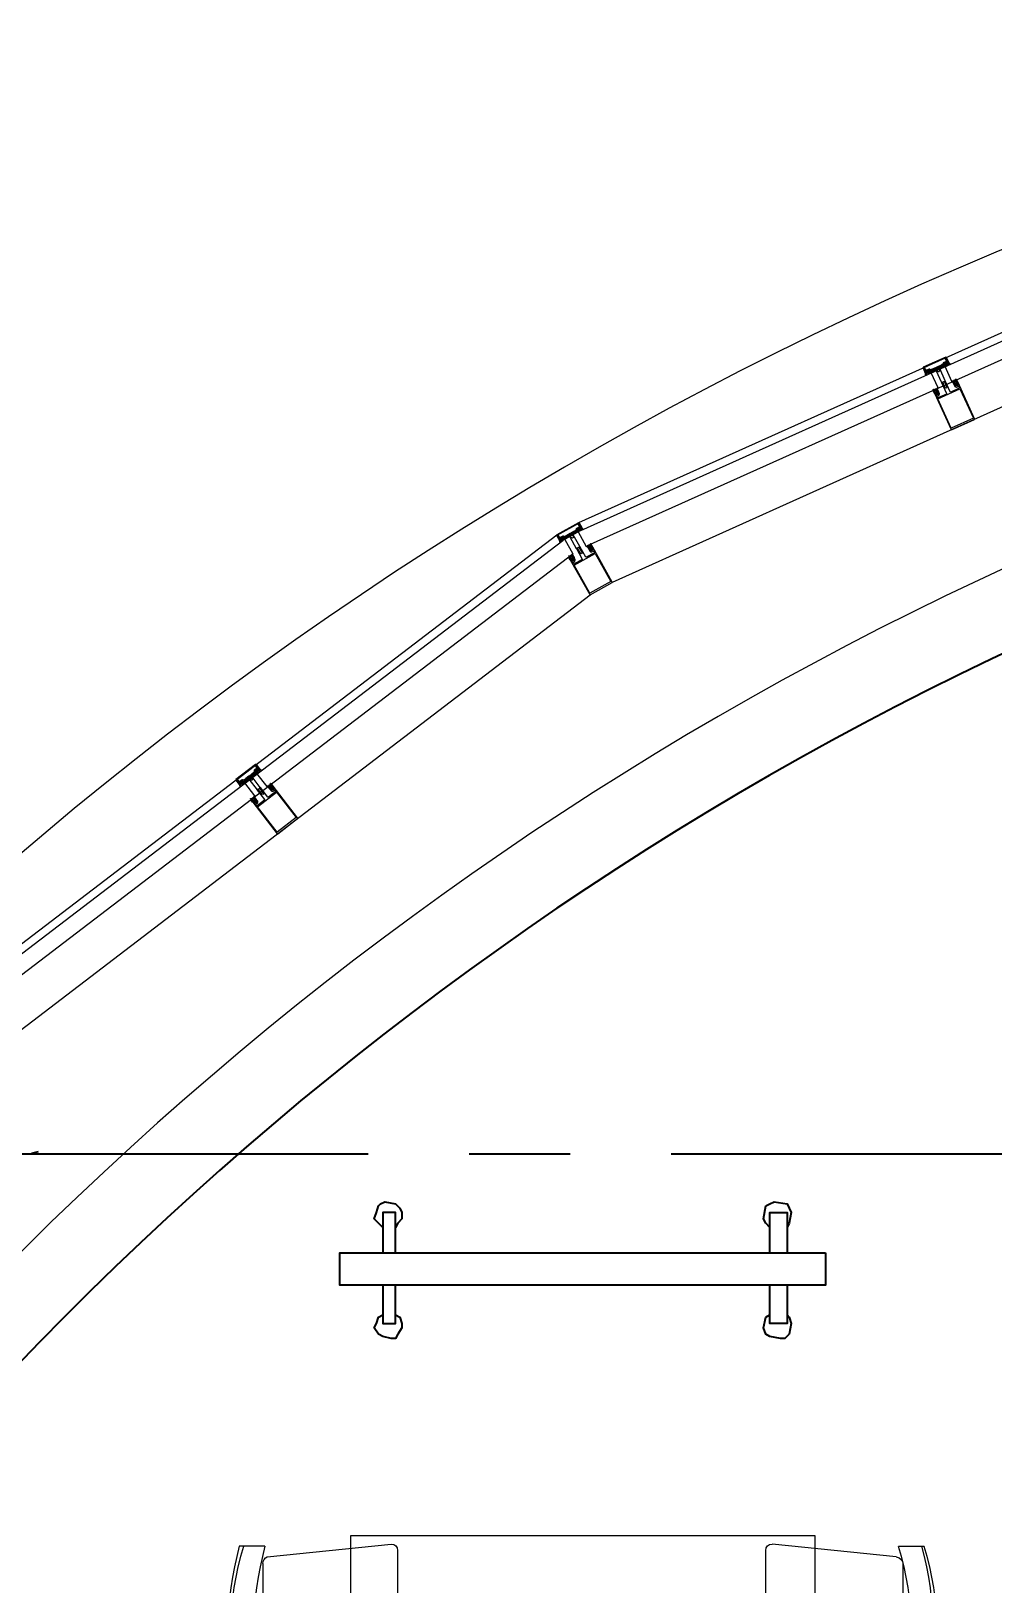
# Model space of a CAD drawing. Header units: millimetres. Extents: x -9318 to 9016603, y 0 to 838141.
# Drawn here: x 63684 to 66064, y 339943 to 343788 of the extents above; entities that cross this region are included whole.
import ezdxf
from ezdxf import colors
from ezdxf.entities.mleader import LeaderData, LeaderLine
from ezdxf.math import Vec2, Vec3

# ---------------------------------------------------------------- set-up
doc = ezdxf.new("R2010")
doc.units = ezdxf.units.MM
doc.linetypes.add('CENTER', pattern=[2, 1.25, -0.25, 0.25, -0.25])
for name, color, linetype, lineweight in [('АР_Навесной фасад', 5, 'Continuous', 5), ('АР_Перегородки витражные', 152, 'Continuous', 13), ('ТХ_мебель передв', 250, 'Continuous', 13)]:
    doc.layers.add(name, color=color, linetype=linetype, lineweight=lineweight)
doc.styles.add('ISOCPEUR', font='isocpeur.ttf', dxfattribs={"width": 0.7})
pattern_1 = [(335.76716334, (-69115.3163, 318510.941), (0.651582564, 1.447617495), []), (65.76716334, (-69115.3163, 318510.941), (-1.447617495, 0.651582564), [])]

# ---------------------------------------------------------------- blocks, each defined once
blk = doc.blocks.new('_DotSmall')
at = {"color": 8, "linetype": 'ByBlock', "const_width": 0.5}
blk.add_lwpolyline([(-0.0625, 0, 1), (0.0625, 0, 1)], format="xyb", close=True, dxfattribs=at)
blk = doc.blocks.new('стойка витр.')
h = blk.add_hatch()
h.set_pattern_fill('ANSI37', color=8, scale=0.5, angle=-69.2328)
h.set_pattern_definition(pattern_1)
edge = h.paths.add_edge_path()
edge.add_line((-22.7, 14.1), (-23, 15))
edge.add_arc((-23.4, 14.9), 0.427, 20.7605, 72.3)
edge.add_arc((-23.2, 15.7), 0.427, 110.764, 252.288, ccw=False)
edge.add_line((-23.3, 16.1), (-22.3, 16.5))
edge.add_arc((-22.2, 16.3), 0.183, 20.749, 110.7854, ccw=False)
edge.add_line((-22.1, 16.4), (-22, 16.3))
edge.add_arc((-21.9, 16.3), 0.183, 200.7666, 335.778)
edge.add_line((-21.7, 16.3), (-21.1, 17.8))
edge.add_arc((-21.7, 18), 0.637, 344.3928, 381.7249)
edge.add_line((-21.1, 18.2), (-22.6, 22.1))
edge.add_arc((-23.2, 21.9), 0.637, 19.8094, 57.1415)
edge.add_line((-22.8, 22.4), (-24.3, 23.1))
edge.add_arc((-24.4, 23), 0.183, 65.7564, 200.7677)
edge.add_line((-24.5, 22.9), (-24.5, 22.8))
edge.add_arc((-24.7, 22.7), 0.183, -69.251, 20.7854, ccw=False)
edge.add_line((-24.6, 22.6), (-25.6, 22.2))
edge.add_arc((-25.8, 22.6), 0.427, 149.2464, 290.7703, ccw=False)
edge.add_arc((-26.5, 23), 0.427, 329.2344, 380.7738)
edge.add_line((-26.1, 23.2), (-26.5, 24.2))
edge.add_arc((-26.7, 24.1), 0.183, 20.749, 110.7854)
edge.add_line((-26.7, 24.3), (-33.5, 21.7))
edge.add_arc((-33.4, 21.4), 0.306, 107.612, 200.6883)
edge.add_line((-33.7, 21.3), (-33.4, 20.7))
edge.add_arc((-33.1, 20.8), 0.304, 200.7453, 225.8124)
edge.add_line((-33.3, 20.5), (-31.8, 18.9))
edge.add_arc((-32, 18.7), 0.305, -108.8628, 45.7814, ccw=False)
edge.add_arc((-28.7, 27.8), 9.95, 231.9543, 250.0412, ccw=False)
edge.add_arc((-35.1, 19.6), 0.4, 42.3093, 119.225)
edge.add_arc((-34.9, 19.6), 0.602, 134.395, 228.6478)
edge.add_arc((-28.5, 27.8), 11, 232.0873, 240.8889)
edge.add_arc((-36.9, 12.9), 6.09, 40.7589, 60.6144, ccw=False)
edge.add_arc((-32.5, 16.6), 0.305, -34.8959, 41.6027, ccw=False)
edge.add_line((-32.3, 16.5), (-32.8, 15.8))
edge.add_arc((-32.5, 15.6), 0.305, 145.1101, 256.4243)
edge.add_line((-32.6, 15.3), (-31.7, 15.1))
edge.add_arc((-31.8, 14.8), 0.305, -34.8899, 76.4243, ccw=False)
edge.add_line((-31.5, 14.6), (-32.1, 13.9))
edge.add_arc((-31.8, 13.7), 0.305, 145.1101, 256.4243)
edge.add_line((-31.9, 13.4), (-31, 13.2))
edge.add_arc((-31.1, 12.9), 0.305, -24.2247, 76.4204, ccw=False)
edge.add_line((-30.8, 12.8), (-31.6, 11.1))
edge.add_arc((-31.3, 11), 0.305, 155.7711, 290.7403)
edge.add_line((-31.2, 10.7), (-22.8, 13.9))
edge.add_arc((-22.9, 14.1), 0.183, 290.749, 380.749)
edge = h.paths.add_edge_path(flags=16)
edge.add_line((-23.1, 21), (-22.2, 18.6))
edge.add_arc((-22.7, 18.4), 0.541, -69.2328, 20.7672, ccw=False)
edge.add_line((-22.5, 17.9), (-23.4, 17.6))
edge.add_arc((-23.6, 18.1), 0.541, 200.7672, 290.7672, ccw=False)
edge.add_line((-24.1, 17.9), (-25, 20.3))
edge.add_arc((-24.5, 20.5), 0.541, 110.7672, 200.7672, ccw=False)
edge.add_line((-24.7, 21), (-23.8, 21.4))
edge.add_arc((-23.6, 20.8), 0.541, 20.7672, 110.7672, ccw=False)
edge = h.paths.add_edge_path(flags=16)
edge.add_line((-26.9, 20.3), (-25.5, 16.7))
edge.add_arc((-26, 16.5), 0.541, -69.2328, 20.7672, ccw=False)
edge.add_line((-25.8, 16), (-28.2, 15.1))
edge.add_arc((-28.4, 15.6), 0.541, 200.7672, 290.7672, ccw=False)
edge.add_line((-28.9, 15.4), (-30.3, 19))
edge.add_arc((-29.8, 19.2), 0.541, 110.7672, 200.7672, ccw=False)
edge.add_line((-30, 19.7), (-27.5, 20.6))
edge.add_arc((-27.4, 20.1), 0.541, 20.7672, 110.7672, ccw=False)
h = blk.add_hatch()
h.set_pattern_fill('ANSI37', color=8, scale=0.5, angle=-69.2328)
h.set_pattern_definition([(335.76716334, (-69115.9168, 318510.7132), (0.651582564, 1.447617495), []), (65.76716334, (-69115.9168, 318510.7132), (-1.447617495, 0.651582564), [])])
edge = h.paths.add_edge_path()
edge.add_arc((-61.4, -46.2), 0.549, 155.7657, 200.7672)
edge.add_line((-61.9, -46), (-61.2, -44.4))
edge.add_arc((-61, -44.5), 0.183, 20.7672, 155.7657)
edge.add_line((-60.9, -44.4), (-60.8, -44.6))
edge.add_arc((-60.6, -44.6), 0.183, 200.7672, 290.7672)
edge.add_line((-60.6, -44.7), (-59.4, -44.3))
edge.add_arc((-59.6, -43.9), 0.427, -69.2328, 72.2936)
edge.add_arc((-59.3, -43.1), 0.427, 200.7672, 252.2936)
edge.add_line((-59.7, -43.2), (-63, -34.5))
edge.add_arc((-62.7, -34.4), 0.305, 110.7672, 200.7672)
edge.add_line((-62.8, -34.1), (-60.6, -33.3))
edge.add_arc((-60.4, -33.6), 0.304, 76.4029, 110.7672)
edge.add_line((-60.4, -33.3), (-60.1, -33.6))
edge.add_arc((-108.2, -55.9), 53, 16.7114, 24.8229)
edge.add_line((-57.4, -40.6), (-57.9, -41.3))
edge.add_arc((-57.7, -41.5), 0.305, 145.1109, 256.4234)
edge.add_line((-57.7, -41.8), (-56.9, -42))
edge.add_arc((-57, -42.3), 0.305, -34.8891, 76.4234)
edge.add_line((-56.7, -42.5), (-57.2, -43.3))
edge.add_arc((-56.9, -43.5), 0.305, 145.1109, 256.4234)
edge.add_line((-57, -43.8), (-56.1, -44))
edge.add_arc((-56.2, -44.3), 0.305, -34.8891, 76.4234)
edge.add_line((-56, -44.4), (-56.5, -45.1))
edge.add_arc((-56.2, -45.3), 0.305, 145.1109, 256.4234)
edge.add_line((-56.3, -45.6), (-55.4, -45.8))
edge.add_arc((-55.5, -46.1), 0.305, -34.8891, 76.4234)
edge.add_line((-55.3, -46.3), (-55.8, -47))
edge.add_arc((-55.5, -47.2), 0.305, 145.1109, 256.4234)
edge.add_line((-55.6, -47.5), (-54.7, -47.8))
edge.add_arc((-54.8, -48.1), 0.305, -34.8891, 76.4234)
edge.add_line((-54.5, -48.3), (-55, -49))
edge.add_arc((-54.8, -49.1), 0.305, 145.1109, 256.4234)
edge.add_line((-54.8, -49.4), (-54, -49.6))
edge.add_arc((-54.1, -49.9), 0.305, -34.8891, 76.4234)
edge.add_line((-53.8, -50.1), (-54.3, -50.8))
edge.add_arc((-54.1, -51), 0.305, 145.1109, 256.4234)
edge.add_line((-54.1, -51.3), (-53.3, -51.5))
edge.add_arc((-53.4, -51.8), 0.305, -43.6751, 76.4279)
edge.add_line((-53.1, -52), (-53.8, -52.6))
edge.add_arc((-53.6, -52.8), 0.305, 136.3286, 262.7471)
edge.add_arc((-54.6, -61.1), 7.99, 59.586, 82.7471)
edge.add_arc((-50.7, -54.4), 0.305, 253.291, 419.586)
edge.add_arc((-52.6, -60.5), 6.03, 73.291, 110.7672)
edge.add_line((-54.7, -54.9), (-54.8, -54.9))
edge.add_arc((-55, -54.5), 0.427, 200.7672, 290.7672)
edge.add_line((-55.4, -54.7), (-56.7, -51.1))
edge.add_arc((-56.3, -51), 0.427, 149.2366, 200.7672)
edge.add_arc((-57, -50.5), 0.427, -30.7634, 40.0143)
edge.add_arc((-57, -50.5), 0.427, 40.0005, 110.7672)
edge.add_line((-57.2, -50.1), (-58.3, -50.6))
edge.add_arc((-58.3, -50.7), 0.183, 110.7672, 200.7672)
edge.add_line((-58.4, -50.8), (-58.4, -51))
edge.add_arc((-58.5, -51.1), 0.183, 245.7686, 380.7672)
edge.add_line((-58.6, -51.3), (-60.2, -50.6))
edge.add_arc((-60, -50.1), 0.549, 200.7672, 245.7686)
edge.add_line((-60.5, -50.3), (-61.9, -46.4))
edge = h.paths.add_edge_path(flags=16)
edge.add_arc((-59.4, -49), 0.541, 200.7672, 290.7672)
edge.add_line((-60.8, -46.8), (-59.9, -49.2))
edge.add_arc((-60.3, -46.6), 0.541, 110.7672, 200.7672)
edge.add_line((-59.3, -45.7), (-60.5, -46.1))
edge.add_arc((-59.1, -46.2), 0.541, 20.7672, 110.7672)
edge.add_line((-57.7, -48.4), (-58.6, -46))
edge.add_arc((-58.2, -48.6), 0.541, -69.2328, 20.7672)
edge.add_line((-59.2, -49.5), (-58, -49.1))
h = blk.add_hatch()
h.set_pattern_fill('ANSI37', color=8, scale=0.5, angle=-69.2328)
h.set_pattern_definition(pattern_1)
edge = h.paths.add_edge_path()
edge.add_line((-7.6, -25.6), (-7.3, -26.5))
edge.add_arc((-7.7, -26.7), 0.427, -30.7656, 20.7738, ccw=False)
edge.add_arc((-6.9, -27.1), 0.427, 149.2464, 290.7703)
edge.add_line((-6.8, -27.5), (-5.8, -27.1))
edge.add_arc((-5.8, -27), 0.183, 290.749, 380.7854)
edge.add_line((-5.7, -26.9), (-5.7, -26.8))
edge.add_arc((-5.5, -26.7), 0.183, 65.7564, 200.7677, ccw=False)
edge.add_line((-5.5, -26.5), (-4, -27.3))
edge.add_arc((-4.3, -27.8), 0.637, 19.8094, 57.1415, ccw=False)
edge.add_line((-3.7, -27.6), (-2.3, -31.5))
edge.add_arc((-2.9, -31.7), 0.637, -15.6072, 21.7249, ccw=False)
edge.add_line((-2.2, -31.9), (-2.8, -33.4))
edge.add_arc((-3, -33.4), 0.183, 200.7666, 335.778, ccw=False)
edge.add_line((-3.2, -33.4), (-3.2, -33.3))
edge.add_arc((-3.4, -33.4), 0.183, 20.749, 110.7854)
edge.add_line((-3.5, -33.2), (-4.5, -33.6))
edge.add_arc((-4.3, -34), 0.427, 110.764, 252.288)
edge.add_arc((-4.6, -34.8), 0.427, 20.7605, 72.3, ccw=False)
edge.add_line((-4.2, -34.6), (-3.8, -35.7))
edge.add_arc((-4, -35.7), 0.183, -69.251, 20.7854, ccw=False)
edge.add_line((-3.9, -35.9), (-10.6, -38.5))
edge.add_arc((-10.8, -38.2), 0.306, 200.846, 293.9223, ccw=False)
edge.add_line((-11, -38.3), (-11.3, -37.6))
edge.add_arc((-11, -37.5), 0.304, 175.722, 200.789, ccw=False)
edge.add_line((-11.3, -37.5), (-11.3, -35.2))
edge.add_arc((-11.6, -35.2), 0.305, 355.7529, 510.3972)
edge.add_arc((-3.1, -39.8), 9.95, 151.4932, 169.58)
edge.add_arc((-13.3, -38), 0.4, 282.3093, 359.225, ccw=False)
edge.add_arc((-13.2, -37.8), 0.602, 172.8865, 267.1393, ccw=False)
edge.add_arc((-2.9, -39.7), 11, 160.6454, 169.447, ccw=False)
edge.add_arc((-19.1, -34.1), 6.09, 340.92, 360.7754)
edge.add_arc((-13.3, -34), 0.305, 359.9316, 436.4302)
edge.add_line((-13.2, -33.7), (-14.1, -33.5))
edge.add_arc((-14, -33.2), 0.305, 145.1101, 256.4243, ccw=False)
edge.add_line((-14.3, -33), (-13.7, -32.3))
edge.add_arc((-14, -32.2), 0.305, 325.1101, 436.4243)
edge.add_line((-13.9, -31.9), (-14.8, -31.7))
edge.add_arc((-14.7, -31.4), 0.305, 145.1101, 256.4243, ccw=False)
edge.add_line((-15, -31.2), (-14.4, -30.5))
edge.add_arc((-14.7, -30.3), 0.305, 325.1139, 425.759)
edge.add_line((-14.6, -30), (-16.3, -29.3))
edge.add_arc((-16.2, -29), 0.305, 110.794, 245.7633, ccw=False)
edge.add_line((-16.3, -28.7), (-7.9, -25.5))
edge.add_arc((-7.8, -25.7), 0.183, 20.7854, 110.7854, ccw=False)
edge = h.paths.add_edge_path(flags=16)
edge.add_line((-3.3, -31.1), (-4.3, -28.7))
edge.add_arc((-4.8, -28.9), 0.541, 20.7672, 110.7672)
edge.add_line((-5, -28.3), (-5.9, -28.7))
edge.add_arc((-5.7, -29.2), 0.541, 110.7672, 200.7672)
edge.add_line((-6.2, -29.4), (-5.3, -31.8))
edge.add_arc((-4.8, -31.6), 0.541, 200.7672, 290.7672)
edge.add_line((-4.6, -32.1), (-3.7, -31.8))
edge.add_arc((-3.9, -31.3), 0.541, 290.7672, 380.7672)
edge = h.paths.add_edge_path(flags=16)
edge.add_line((-6.7, -33), (-8, -29.4))
edge.add_arc((-8.5, -29.6), 0.541, 20.7672, 110.7672)
edge.add_line((-8.7, -29.1), (-11.1, -30))
edge.add_arc((-10.9, -30.5), 0.541, 110.7672, 200.7672)
edge.add_line((-11.4, -30.7), (-10.1, -34.3))
edge.add_arc((-9.6, -34.1), 0.541, 200.7672, 290.7672)
edge.add_line((-9.4, -34.6), (-7, -33.7))
edge.add_arc((-7.2, -33.2), 0.541, 290.7672, 380.7672)
at = {"color": 8, "lineweight": 0, "ltscale": 100, "transparency": 33554687}
for points in [[(65.9, 59.3), (-26.6, 24.2), (-25.9, 22.2), (-25.3, 22), (-24.8, 22.1), (-25.2, 23.2), (-20.5, 24.9), (-19.2, 21.4), (-18.8, 21.3), (-19, 20.8), (-17.7, 17.4), (-22.4, 15.6), (-22.7, 16.5), (-23.2, 16.4), (-23.4, 15.7), (-22.8, 13.9), (-17.2, 16), (-16.2, 17), (-15.5, 19.8), (-15.4, 20.1), (-17, 24.3), (-17.4, 24.6), (-17.5, 25.4), (-13.7, 26.9), (-12.5, 26.3), (-4.3, 4.8), (-4.9, 3.6), (-32.7, -7), (-32.8, -7.4), (-32.4, -8.4), (-31.1, -9.1), (-30.3, -8.8), (-29.8, -9.1), (-28.6, -8.7), (-28.6, -8.2), (-28.2, -8.5), (-27, -8.1), (-26.9, -7.5), (-26.5, -7.9), (-25.3, -7.5), (-25.3, -6.9), (-24.8, -7.2), (-23.6, -6.8), (-23.6, -6.3), (-23.1, -6.6), (-21.9, -6.2), (-21.9, -5.6), (-21.5, -6), (-20.3, -5.6), (-20.2, -5), (-19.8, -5.3), (-18.6, -4.9), (-18.4, -4.3), (-18, -4.7), (-17.4, -4.4), (-15.1, -4.8), (-14.5, -6.4), (-15.8, -7.9), (-15.9, -8.7), (-16.3, -8.3), (-17.4, -8.8), (-17.6, -9.3), (-18, -9), (-19.1, -9.4), (-19.3, -10), (-19.7, -9.6), (-20.8, -10.1), (-20.9, -10.6), (-21.4, -10.3), (-22.5, -10.7), (-22.6, -11.2), (-23, -10.9), (-24.3, -11.3), (-24.3, -11.9), (-24.7, -11.5), (-25.8, -12), (-26, -12.5), (-26.4, -12.2), (-27.6, -12.6), (-27.6, -13.1), (-28.1, -12.8), (-29.3, -13.3), (-29.3, -13.8), (-29.9, -15.1), (-29.5, -16.2), (-29.1, -16.3), (-1.3, -5.8), (-0.1, -6.4), (8.1, -27.9), (7.6, -29.2), (3.8, -30.6), (3.2, -29.8), (3.4, -29.5), (1.7, -25.2), (1.6, -25.1), (-0.9, -23.4), (-2.3, -23.3), (-7.8, -25.4), (-7.2, -27.2), (-6.5, -27.6), (-6, -27.4), (-6.4, -26.4), (-1.7, -24.6), (-0.4, -28.2), (0, -28.3), (-0.2, -28.7), (1.1, -32.2), (-3.6, -33.9), (-3.9, -33), (-4.4, -33.2), (-4.6, -33.8), (-4, -35.7), (88.6, -0.5), (89.2, 0.7), (67.2, 58.7)], [(63.8, 56.3), (85.1, 0.2), (10.6, -28), (-10.6, 28)], [(-68.6, -58.5), (-90.2, -1.6), (-90, -1.3), (-89, -0.9), (-88.6, -1), (-87.7, -3.3), (-87.4, -3.4), (-86.7, -3.2), (-86.4, -2.8), (-87.3, -0.5), (-87.2, -0.2), (-82, 1.7), (-80.5, 1.3), (-79.7, 1.5), (-77.3, 4.2), (-77.8, 4.8), (-90.5, 0), (-91.4, -2), (-69.8, -59.1), (-67.8, -59.9), (-55.1, -55.1), (-55.2, -54.3), (-58.7, -53.8), (-59.5, -54.2), (-60.2, -55.7), (-65.4, -57.6), (-65.7, -57.4), (-66.6, -55.1), (-67, -55), (-67.7, -55.3), (-67.9, -55.6), (-67, -57.9), (-67.2, -58.3), (-68.2, -58.7)]]:
    blk.add_lwpolyline(points, close=True, dxfattribs=at)
for points in [[(-73.6, -6.3), (-74.2, -6), (-74.8, -6.2), (-74.4, -7.2), (-76.6, -8, -0.414362), (-77, -7.8), (-79.3, -1.5, -0.414326), (-78.7, -0.2), (-77.3, 0.4), (-76.9, -0.7), (-76.3, -0.4), (-76.1, 0.3), (-77.3, 3.5, 0.551224), (-77.8, 3.6), (-79.9, 1.3, -0.267349), (-80.9, 1.1), (-82.1, 1.4, 0.249629), (-82.6, 1.3), (-86.2, -1.9, 0.827043), (-85.6, -2.8), (-82.1, -1.5, -0.414326), (-80.8, -2.1), (-78.1, -9.1, 0.414326), (-76.8, -9.7), (-75.7, -9.2, -0.082799), (-71.8, -16.3), (-68.3, -25.6), (-67.9, -25.7), (-68.1, -26.1), (-64.6, -35.3, -0.082799), (-62.8, -43.1), (-63.9, -43.6, 0.414326), (-64.5, -44.9), (-61.9, -51.9, -0.414326), (-62.5, -53.2), (-66, -54.5, 0.827043), (-65.8, -55.6), (-61, -55.6, 0.249629), (-60.6, -55.4), (-59.9, -54.3, -0.267349), (-59, -53.9), (-55.9, -54.2, 0.551224), (-55.6, -53.7), (-56.8, -50.5), (-57.5, -50.1), (-58, -50.4), (-57.6, -51.4), (-59.1, -52, -0.414326), (-60.5, -51.4), (-62.8, -45.1, -0.414362), (-62.7, -44.7), (-60.5, -43.9), (-60.1, -44.8), (-59.6, -44.6), (-59.3, -43.9)], [(-74.1, 3.3, 0.57795), (-74.3, 3.8), (-75.2, 3.8, -0.615334), (-75.4, 4.3, 0.101403), (-73.8, 7.1, 0.887085), (-74.4, 7.4, -0.164997), (-77.4, 4.9), (-77.5, 4.9, 0.414304), (-77.7, 4.3), (-76.4, 0.8, 0.228696), (-76.1, 0.5, -0.319049), (-75.8, 0.1, -0.319002), (-76.1, -0.3), (-77.2, -0.7, -0.4144), (-77.5, -0.6), (-77.6, -0.4, 0.668339), (-77.9, -0.4), (-78.6, -1.9, 0.198883), (-78.6, -2.4), (-77.2, -6.2, 0.198883), (-76.9, -6.5), (-75.3, -7.3, 0.668339), (-75.1, -7), (-75.1, -6.8, -0.4144), (-75, -6.6), (-73.9, -6.1, -0.710202), (-73.4, -6.7, 0.228696), (-73.4, -7.1), (-70.1, -15.8, 0.414362), (-69.7, -16), (-67.4, -15.1, 0.151171), (-67.3, -15), (-67.3, -14.6, 0.035408), (-69.9, -7.6), (-70.8, -7.4, -0.527868), (-71, -6.9), (-70.5, -6.2, 0.527868), (-70.6, -5.7), (-71.5, -5.4, -0.527868), (-71.7, -4.9), (-71.2, -4.2, 0.527868), (-71.4, -3.7), (-72.3, -3.5, -0.527868), (-72.4, -3.1), (-71.9, -2.4, 0.527868), (-72.1, -1.9), (-73, -1.7, -0.527868), (-73.1, -1.2), (-72.7, -0.4, 0.527868), (-72.8, 0.1), (-73.7, 0.3, -0.527868), (-73.9, 0.8), (-73.4, 1.5, 0.527868), (-73.5, 1.9), (-74.4, 2.1, -0.527868), (-74.6, 2.6)], [(-22.7, 14.1), (-23, 15, 0.228752), (-23.3, 15.3, -0.710164), (-23.3, 16.1), (-22.3, 16.5, -0.4144), (-22.1, 16.4), (-22, 16.3, 0.66825), (-21.7, 16.3), (-21.1, 17.8, 0.164348), (-21.1, 18.2), (-22.6, 22.1, 0.164348), (-22.8, 22.4), (-24.3, 23.1, 0.66825), (-24.5, 22.9), (-24.5, 22.8, -0.4144), (-24.6, 22.6), (-25.6, 22.2, -0.710164), (-26.1, 22.8, 0.228752), (-26.1, 23.2), (-26.5, 24.2, 0.4144), (-26.7, 24.3), (-33.5, 21.7, 0.430028), (-33.7, 21.3), (-33.4, 20.7, 0.109814), (-33.3, 20.5), (-31.8, 18.9, -0.800036), (-32.1, 18.4, -0.079083), (-34.8, 19.9, 0.348803), (-35.3, 20, 0.436125), (-35.3, 19.1, 0.038423), (-33.9, 18.2, -0.086853), (-32.3, 16.9, -0.346763), (-32.3, 16.5), (-32.8, 15.8, 0.527877), (-32.6, 15.3), (-31.7, 15.1, -0.527877), (-31.5, 14.6), (-32.1, 13.9, 0.527877), (-31.9, 13.4), (-31, 13.2, -0.469739), (-30.8, 12.8), (-31.6, 11.1, 0.667984), (-31.2, 10.7), (-22.8, 13.9, 0.414214)], [(-32.4, -8.4), (-32.8, -7.4, 0.523933), (-33.2, -7.2), (-64.2, -18.9, 0.414326), (-64.5, -19.6), (-64.1, -20.9, 0.410627), (-63.4, -21.2), (-62.7, -21, 0.492552), (-62.6, -20.7), (-62.8, -20.2, -0.441111), (-62.6, -19.9), (-60.8, -19.3, -0.208057), (-59.9, -19.4, -0.000016), (-56.9, -20.8, -0.439819), (-56.4, -22.2, -0.000016), (-57.7, -25.2, -0.208057), (-58.3, -25.9), (-60.1, -26.6, -0.441111), (-60.4, -26.5), (-60.6, -26, 0.492552), (-60.9, -25.9), (-61.5, -26.1, 0.410627), (-61.8, -26.8), (-61.3, -28.1, 0.414326), (-60.6, -28.4), (-29.6, -16.6, 0.523933), (-29.5, -16.2), (-29.8, -15.2)], [(-53.3, -51.5, -0.57795), (-53.1, -52), (-53.8, -52.6, 0.615334), (-53.6, -53.1, -0.101403), (-50.6, -54.2, -0.887085), (-50.8, -54.7, 0.164997), (-54.7, -54.9), (-54.8, -54.9, -0.414304), (-55.4, -54.7), (-56.7, -51.1, -0.228696), (-56.7, -50.8, 0.319049), (-56.7, -50.3, 0.319002), (-57.2, -50.1), (-58.3, -50.6, 0.4144), (-58.4, -50.8), (-58.4, -51, -0.668339), (-58.6, -51.3), (-60.2, -50.6, -0.198883), (-60.5, -50.3), (-61.9, -46.4, -0.198883), (-61.9, -46), (-61.2, -44.4, -0.668339), (-60.9, -44.4), (-60.8, -44.6, 0.4144), (-60.6, -44.7), (-59.4, -44.3, 0.710202), (-59.4, -43.5, -0.228696), (-59.7, -43.2), (-63, -34.5, -0.414362), (-62.8, -34.1), (-60.6, -33.3, -0.151171), (-60.4, -33.3), (-60.1, -33.6, -0.035408), (-57.4, -40.6), (-57.9, -41.3, 0.527868), (-57.7, -41.8), (-56.9, -42, -0.527868), (-56.7, -42.5), (-57.2, -43.3, 0.527868), (-57, -43.8), (-56.1, -44, -0.527868), (-56, -44.4), (-56.5, -45.1, 0.527868), (-56.3, -45.6), (-55.4, -45.8, -0.527868), (-55.3, -46.3), (-55.8, -47, 0.527868), (-55.6, -47.5), (-54.7, -47.8, -0.527868), (-54.5, -48.3), (-55, -49, 0.527868), (-54.8, -49.4), (-54, -49.6, -0.527868), (-53.8, -50.1), (-54.3, -50.8, 0.527868), (-54.1, -51.3)], [(-7.6, -25.6), (-7.3, -26.5, -0.228752), (-7.3, -26.9, 0.710164), (-6.8, -27.5), (-5.8, -27.1, 0.4144), (-5.7, -26.9), (-5.7, -26.8, -0.66825), (-5.5, -26.5), (-4, -27.3, -0.164348), (-3.7, -27.6), (-2.3, -31.5, -0.164348), (-2.2, -31.9), (-2.8, -33.4, -0.66825), (-3.2, -33.4), (-3.2, -33.3, 0.4144), (-3.5, -33.2), (-4.5, -33.6, 0.710164), (-4.5, -34.4, -0.228752), (-4.2, -34.6), (-3.8, -35.7, -0.4144), (-3.9, -35.9), (-10.6, -38.5, -0.430028), (-11, -38.3), (-11.3, -37.6, -0.109814), (-11.3, -37.5), (-11.3, -35.2, 0.800036), (-11.8, -35.1, 0.079083), (-12.9, -38, -0.348803), (-13.2, -38.4, -0.436125), (-13.8, -37.7, -0.038423), (-13.3, -36.1, 0.086853), (-13, -34, 0.346763), (-13.2, -33.7), (-14.1, -33.5, -0.527877), (-14.3, -33), (-13.7, -32.3, 0.527877), (-13.9, -31.9), (-14.8, -31.7, -0.527877), (-15, -31.2), (-14.4, -30.5, 0.469739), (-14.6, -30), (-16.3, -29.3, -0.667984), (-16.3, -28.7), (-7.9, -25.5, -0.414214)]]:
    blk.add_lwpolyline(points, format="xyb", close=True, dxfattribs=at)
for points in [[(-72, 0.1), (-72.9, -0.3)], [(-69.8, -5.6), (-69.2, -5.9), (-30.9, 8.6), (-30.6, 9.2), (-31.2, 10.7)], [(-26.7, 24.3), (-26.7, 24.3)], [(-22.8, 13.9), (-22.8, 13.9)], [(-56.1, -42), (-55.8, -41.4), (-17.5, -26.8), (-16.8, -27.1), (-16.3, -28.6)]]:
    blk.add_lwpolyline(points, dxfattribs=at)
at = {"color": 8}
blk.add_lwpolyline([(-72.9, -0.3), (-54.8, -48), (-53.9, -47.7), (-72, 0.1)], close=True, dxfattribs=at)
for points in [[(-26.9, 20.3), (-25.5, 16.7, -0.414214), (-25.8, 16), (-28.2, 15.1, -0.414214), (-28.9, 15.4), (-30.3, 19, -0.414214), (-30, 19.7), (-27.5, 20.6, -0.414214)], [(-23.1, 21), (-22.2, 18.6, -0.414214), (-22.5, 17.9), (-23.4, 17.6, -0.414214), (-24.1, 17.9), (-25, 20.3, -0.414214), (-24.7, 21), (-23.8, 21.4, -0.414214)], [(-75.3, -1.9), (-74.4, -4.3, -0.414214), (-74.7, -5), (-75.9, -5.4, -0.414214), (-76.6, -5.1), (-77.5, -2.7, -0.414214), (-77.2, -2), (-76, -1.6, -0.414214)], [(-6.7, -33), (-8, -29.4, 0.414214), (-8.7, -29.1), (-11.1, -30, 0.414214), (-11.4, -30.7), (-10.1, -34.3, 0.414214), (-9.4, -34.6), (-7, -33.7, 0.414214)], [(-3.3, -31.1), (-4.3, -28.7, 0.414214), (-5, -28.3), (-5.9, -28.7, 0.414214), (-6.2, -29.4), (-5.3, -31.8, 0.414214), (-4.6, -32.1), (-3.7, -31.8, 0.414214)], [(-57.7, -48.4), (-58.6, -46, 0.414214), (-59.3, -45.7), (-60.5, -46.1, 0.414214), (-60.8, -46.8), (-59.9, -49.2, 0.414214), (-59.2, -49.5), (-58, -49.1, 0.414214)]]:
    blk.add_lwpolyline(points, format="xyb", close=True, dxfattribs=at)
at = {"color": 8, "lineweight": 0, "ltscale": 100, "transparency": 33554687}
blk.add_arc((-33.4, 21.4), 0.305, 110.7562, 200.7779, dxfattribs=at)
blk = doc.blocks.new('A$Ca602dfc3')
at = {"layer": 'АР_Навесной фасад', "color": 8, "ltscale": 100}
for p, q in [((1718, -116), (552, -1668.4)), ((1735.3, -125.1), (566, -1682.9)), ((1768.8, -150.2), (598.8, -1707.9)), ((1842.4, -231.5), (701.1, -1749.5)), ((-260.4, -3502.4), (522.6, -1722)), ((-243.4, -3512), (542.1, -1727)), ((-204.2, -3526.7), (580.1, -1743)), ((-95.9, -3544.7), (671.3, -1803.9))]:
    blk.add_line(p, q, dxfattribs=at)
at = {"layer": 'АР_Перегородки витражные', "color": 8, "xscale": -1}
for p, rotation in [((1201.2, -945.4), 163.6115593509506), ((612.9, -1736.5), 172.094651146425), ((210.9, -2641.5), 176.7667326082509)]:
    blk.add_blockref('стойка витр.', p, dxfattribs=dict(at, rotation=rotation))
blk = doc.blocks.new('У093')
at = {"layer": 'ТХ_мебель передв', "color": 8, "elevation": -0.6}
blk.add_lwpolyline([(46659.7, 18859.6), (46659.7, 17009.6), (47809.7, 17009.6), (47809.7, 18859.6)], close=True, dxfattribs=at)
for points in [[(46453.3, 18829.8), (46389.8, 18829.8)], [(46458.6, 18803.3), (46760.2, 18840.4)], [(48016, 18803.3), (47709.1, 18840.4)], [(48021.3, 18829.8), (48084.8, 18829.8)], [(46442.7, 18459.4), (46442.7, 18792.8)], [(48026.6, 18459.4), (48026.6, 18792.8)], [(46453.3, 18422.3), (46389.8, 18422.3)], [(46458.6, 18448.8), (46765.5, 18417.1)], [(48016, 18448.8), (47709.1, 18417.1)], [(48021.3, 18422.3), (48084.8, 18422.3)], [(46453.3, 18382.4), (46389.8, 18382.4)], [(46458.6, 18355.9), (46760.2, 18387.7)], [(48016, 18355.9), (47709.1, 18387.7)], [(48021.3, 18382.4), (48084.8, 18382.4)], [(46442.7, 18012), (46442.7, 18340.1)], [(48026.6, 18012), (48026.6, 18340.1)], [(46453.3, 17969.6), (46389.8, 17969.6)], [(46458.6, 17996.1), (46765.5, 17964.3)], [(48016, 17996.1), (47709.1, 17964.3)], [(48021.3, 17969.6), (48084.8, 17969.6)], [(46453.3, 17935.6), (46389.8, 17935.6)], [(46458.6, 17909.1), (46760.2, 17940.8)], [(48016, 17909.1), (47709.1, 17940.8)], [(48021.3, 17935.6), (48084.8, 17935.6)], [(46442.7, 17565.1), (46442.7, 17893.2)], [(48026.6, 17565.1), (48026.6, 17893.2)], [(46458.6, 17549.3), (46765.5, 17517.5)], [(48016, 17549.3), (47709.1, 17517.5)], [(46453.3, 17522.8), (46389.8, 17522.8)], [(48021.3, 17522.8), (48084.8, 17522.8)], [(46453.3, 17448.7), (46389.8, 17448.7)], [(46458.6, 17422.3), (46760.2, 17454)], [(48016, 17422.3), (47709.1, 17454)], [(48021.3, 17448.7), (48084.8, 17448.7)], [(46442.7, 17078.3), (46442.7, 17406.4)], [(48026.6, 17078.3), (48026.6, 17406.4)], [(46458.6, 17062.4), (46765.5, 17030.7)], [(48016, 17062.4), (47709.1, 17030.7)], [(46453.3, 17036), (46389.8, 17036)], [(48021.3, 17036), (48084.8, 17036)]]:
    blk.add_lwpolyline(points, dxfattribs=at)
at = {"layer": 'ТХ_мебель передв', "color": 8}
for centre, radius, start, end in [((47044.6, 18628.2, -0.6), 686.6, 162.464, 197.4481), ((47147.7, 18628.2, -0.6), 780.4, 164.6265, 195.2953), ((47108.1, 18628.2, -0.6), 686.6, 162.464, 197.4481), ((47268.7, 18628.2, -0.6), 780.4, 344.7047, 15.3735), ((47419.4, 18628.2, -0.6), 686.6, 342.5519, 17.536), ((47332.2, 18628.2, -0.6), 780.4, 344.7047, 15.3735), ((47044.6, 18175.5, -0.6), 686.6, 162.464, 197.4481), ((47147.7, 18175.5, -0.6), 780.4, 164.6265, 195.2953), ((47108.1, 18175.5, -0.6), 686.6, 162.464, 197.4481), ((47268.7, 18175.5, -0.6), 780.4, 344.7047, 15.3735), ((47419.4, 18175.5, -0.6), 686.6, 342.5519, 17.536), ((47332.2, 18175.5, -0.6), 780.4, 344.7047, 15.3735), ((47044.6, 17729.7, -0.6), 686.6, 162.5519, 197.536), ((47147.7, 17729.7, -0.6), 780.4, 164.7047, 195.3735), ((47108.1, 17729.7, -0.6), 686.6, 162.5519, 197.536), ((47268.7, 17729.7, -0.6), 780.4, 344.6265, 15.2953), ((47419.4, 17729.7, -0.6), 686.6, 342.464, 17.4481), ((47332.2, 17729.7, -0.6), 780.4, 344.6265, 15.2953), ((47044.6, 17242.9, -0.6), 686.6, 162.5519, 197.536), ((47147.7, 17242.9, -0.6), 780.4, 164.7047, 195.3735), ((47108.1, 17242.9, -0.6), 686.6, 162.5519, 197.536), ((47268.7, 17242.9, -0.6), 780.4, 344.6265, 15.2953), ((47419.4, 17242.9, -0.6), 686.6, 342.464, 17.4481), ((47332.2, 17242.9, -0.6), 780.4, 344.6265, 15.2953)]:
    blk.add_arc(centre, radius, start, end, dxfattribs=at)
blk.add_ellipse((46765, 18824, -0.6), major_axis=(13.1, -13.1), ratio=0.741772, start_param=0.633725, end_param=2.506884, dxfattribs=at)
for points in [[(46781.4, 18824.5, -0.6), (46781.4, 18692.2, -0.6), (46781.4, 18559.9, -0.6), (46781.4, 18432.9, -0.6)], [(47693.3, 18819.2, -0.6), (47693.3, 18829.8, -0.6), (47698.5, 18840.4, -0.6), (47709.1, 18840.4, -0.6)], [(47693.3, 18432.9, -0.6), (47693.3, 18559.9, -0.6), (47693.3, 18692.2, -0.6), (47693.3, 18824.5, -0.6)], [(46442.7, 18792.8, -0.6), (46442.7, 18798.1, -0.6), (46448, 18803.4, -0.6), (46458.6, 18803.4, -0.6)], [(48016, 18803.4, -0.6), (48021.3, 18803.4, -0.6), (48026.6, 18798.1, -0.6), (48026.6, 18792.8, -0.6)], [(46458.6, 18448.8, -0.6), (46448, 18448.8, -0.6), (46442.7, 18454.1, -0.6), (46442.7, 18459.4, -0.6)], [(48026.6, 18459.4, -0.6), (48026.6, 18454.1, -0.6), (48021.3, 18448.8, -0.6), (48016, 18448.8, -0.6)], [(46781.4, 18427.6, -0.6), (46781.4, 18422.4, -0.6), (46776.1, 18417.1, -0.6), (46765.5, 18417.1, -0.6)], [(47709.1, 18417.1, -0.6), (47698.5, 18417.1, -0.6), (47693.3, 18422.4, -0.6), (47693.3, 18427.6, -0.6)], [(46760.2, 18387.7, -0.6), (46770.8, 18387.7, -0.6), (46781.4, 18377.1, -0.6), (46781.4, 18371.8, -0.6)], [(47693.3, 18371.8, -0.6), (47693.3, 18377.1, -0.6), (47698.5, 18387.7, -0.6), (47709.1, 18387.7, -0.6)], [(46442.7, 18340.1, -0.6), (46442.7, 18345.4, -0.6), (46448, 18350.6, -0.6), (46458.6, 18355.9, -0.6)], [(46781.4, 18371.8, -0.6), (46781.4, 18239.5, -0.6), (46781.4, 18107.2, -0.6), (46781.4, 17980.2, -0.6)], [(47693.3, 17980.2, -0.6), (47693.3, 18107.2, -0.6), (47693.3, 18239.5, -0.6), (47693.3, 18371.8, -0.6)], [(48016, 18355.9, -0.6), (48021.3, 18350.6, -0.6), (48026.6, 18345.4, -0.6), (48026.6, 18340.1, -0.6)], [(46458.6, 17996.1, -0.6), (46448, 17996.1, -0.6), (46442.7, 18001.4, -0.6), (46442.7, 18012, -0.6)], [(48026.6, 18012, -0.6), (48026.6, 18001.4, -0.6), (48021.3, 17996.1, -0.6), (48016, 17996.1, -0.6)], [(46781.4, 17980.2, -0.6), (46781.4, 17969.6, -0.6), (46776.1, 17964.4, -0.6), (46765.5, 17964.4, -0.6)], [(46760.2, 17940.9, -0.6), (46770.8, 17940.9, -0.6), (46781.4, 17935.6, -0.6), (46781.4, 17925, -0.6)], [(46781.4, 17925, -0.6), (46781.4, 17792.7, -0.6), (46781.4, 17665.7, -0.6), (46781.4, 17533.4, -0.6)], [(47693.3, 17925, -0.6), (47693.3, 17935.6, -0.6), (47698.5, 17940.9, -0.6), (47709.1, 17940.9, -0.6)], [(47693.3, 17533.4, -0.6), (47693.3, 17665.7, -0.6), (47693.3, 17792.7, -0.6), (47693.3, 17925, -0.6)], [(46442.7, 17893.2, -0.6), (46442.7, 17903.8, -0.6), (46448, 17909.1, -0.6), (46458.6, 17909.1, -0.6)], [(48016, 17909.1, -0.6), (48021.3, 17909.1, -0.6), (48026.6, 17903.8, -0.6), (48026.6, 17893.2, -0.6)], [(46458.6, 17549.3, -0.6), (46448, 17549.3, -0.6), (46442.7, 17559.9, -0.6), (46442.7, 17565.1, -0.6)], [(48026.6, 17565.1, -0.6), (48026.6, 17559.9, -0.6), (48021.3, 17549.3, -0.6), (48016, 17549.3, -0.6)], [(46781.4, 17533.4, -0.6), (46781.4, 17522.8, -0.6), (46776.1, 17517.5, -0.6), (46765.5, 17517.5, -0.6)], [(47709.1, 17517.5, -0.6), (47698.5, 17517.5, -0.6), (47693.3, 17522.8, -0.6), (47693.3, 17533.4, -0.6)], [(46442.7, 17406.4, -0.6), (46442.7, 17417, -0.6), (46448, 17422.3, -0.6), (46458.6, 17422.3, -0.6)], [(46760.2, 17454, -0.6), (46770.8, 17454, -0.6), (46781.4, 17448.7, -0.6), (46781.4, 17438.1, -0.6)], [(46781.4, 17438.1, -0.6), (46781.4, 17305.9, -0.6), (46781.4, 17178.9, -0.6), (46781.4, 17046.6, -0.6)], [(47693.3, 17438.1, -0.6), (47693.3, 17448.7, -0.6), (47698.5, 17454, -0.6), (47709.1, 17454, -0.6)], [(47693.3, 17046.6, -0.6), (47693.3, 17178.9, -0.6), (47693.3, 17305.9, -0.6), (47693.3, 17438.1, -0.6)], [(48016, 17422.3, -0.6), (48021.3, 17422.3, -0.6), (48026.6, 17417, -0.6), (48026.6, 17406.4, -0.6)], [(46458.6, 17062.4, -0.6), (46448, 17062.4, -0.6), (46442.7, 17073, -0.6), (46442.7, 17078.3, -0.6)], [(48026.6, 17078.3, -0.6), (48026.6, 17073, -0.6), (48021.3, 17062.4, -0.6), (48016, 17062.4, -0.6)], [(46781.4, 17046.6, -0.6), (46781.4, 17036, -0.6), (46776.1, 17030.7, -0.6), (46765.5, 17030.7, -0.6)], [(47709.1, 17030.7, -0.6), (47698.5, 17030.7, -0.6), (47693.3, 17036, -0.6), (47693.3, 17046.6, -0.6)]]:
    blk.add_open_spline(points, degree=3, dxfattribs=at)
blk.add_open_spline([(47709.1, 17964.4, -0.6), (47698.5, 17964.4, -0.6), (47693.3, 17969.6, -0.6), (47693.3, 17974.9, -0.6), (47693.3, 17974.9, -0.6), (47693.3, 17974.9, -0.6), (47693.3, 17980.2, -0.6)], degree=3, knots=[0, 0, 0, 0, 1, 1, 1, 2, 2, 2, 2], dxfattribs=at)
blk = doc.blocks.new('моб доска 2')
at = {"color": 8}
for points in [[(-505.6, 113.8), (-510.9, 119.1), (-516.2, 135), (-510.9, 161.5), (-500.3, 172.1), (-489.7, 172.1)], [(-489.7, 172.1), (-463.2, 166.8), (-452.7, 161.5), (-447.4, 145.6), (-452.7, 119.1)], [(463.2, 113.8), (452.7, 119.1), (447.4, 135), (447.4, 145.6), (458, 161.5), (463.2, 172.1), (473.8, 172.1), (495, 166.8), (505.6, 161.5), (516.2, 145.6), (510.9, 135), (505.6, 119.1), (495, 113.8)], [(-505.6, 39.7), (-505.6, 135), (-463.2, 135), (-463.2, 39.7)], [(-452.7, 119.1), (-463.2, 113.8)], [(495, 39.7), (495, 135), (463.2, 135), (463.2, 39.7)], [(-463.2, -39.7), (-463.2, -140.3), (-505.6, -140.3), (-505.6, -39.7)], [(463.2, -39.7), (463.2, -140.3), (495, -140.3), (495, -39.7)], [(-463.2, -103.2), (-452.7, -113.8), (-447.4, -124.4), (-452.7, -156.2), (-463.2, -161.5), (-473.8, -166.8), (-505.6, -161.5), (-510.9, -150.9), (-516.2, -140.3), (-510.9, -113.8)], [(-510.9, -113.8), (-505.6, -103.2)], [(495, -103.2), (505.6, -113.8), (516.2, -124.4), (510.9, -140.3), (505.6, -156.2), (500.3, -161.5), (489.7, -166.8), (463.2, -161.5), (452.7, -150.9), (447.4, -140.3), (447.4, -124.4), (458, -113.8), (463.2, -103.2)]]:
    blk.add_lwpolyline(points, dxfattribs=at)
blk.add_lwpolyline([(-600.9, -39.7), (-600.9, 39.7), (600.9, 39.7), (600.9, -39.7)], close=True, dxfattribs=at)

msp = doc.modelspace()

# ---------------------------------------------------------------- linework, layer by layer
at = {"linetype": 'CENTER', "ltscale": 1000}
msp.add_line((51268.34, 341007.96), (134446.74, 341007.96), dxfattribs=at)
at = {"ltscale": 100}
msp.add_line((63701.75, 341013.12), (63684.81, 341008.75), dxfattribs=at)
at = {"lineweight": 18, "ltscale": 100}
for centre, radius, start, end in [((69608.88, 334802.05), 9148.86, 94.872341, 175.197822), ((69609.7, 334800.29), 8425.69, 94.876524, 174.796781)]:
    msp.add_arc(centre, radius, start, end, dxfattribs=at)
at = {"ltscale": 100}
msp.add_arc((69609.7, 334800.29), 8235.69, 95.266139, 175.123476, dxfattribs=at)

# ---------------------------------------------------------------- block references
at = {"ltscale": 100, "xscale": -1, "rotation": 90.47171515599885}
msp.add_blockref('A$Ca602dfc3', (63312.51, 343078.86), dxfattribs=at)
at = {"rotation": 180}
for name, p in [('моб доска 2', (65049.29, 340722.52)), ('У093', (112283.96, 357071.8, 0.56))]:
    msp.add_blockref(name, p, dxfattribs=at)

# ---------------------------------------------------------------- leaders
ml = msp.add_multileader_mtext('Standard')
ml.set_content('+13,200', color=8, style='ISOCPEUR')
ml.set_leader_properties(color=8, linetype='Continuous', lineweight=-1)
ml.set_arrow_properties(name='DOTSMALL')
ml.build(insert=Vec2(0, 0))
ml.multileader.update_dxf_attribs({"has_text_frame": 1, "text_left_attachment_type": 4, "text_right_attachment_type": 4, "dogleg_length": 100, "arrow_head_size": 180})
ctx = ml.context
ctx.base_point, ctx.char_height, ctx.arrow_head_size, ctx.landing_gap_size, ctx.plane_origin = Vec3(93068.63, 826103.47), 250, 180, 50, Vec3(90907.41, 825512.23)
ctx.left_attachment, ctx.right_attachment = 4, 4
notes = []
notes.append((ctx, [(0, (0, 0, 0), (0, 0), (1, 0), 1, [])]))
ctx.mtext.insert, ctx.mtext.width, ctx.mtext.line_spacing_style, ctx.mtext.flow_direction = Vec3(93118.63, 826436.81), 852.697, 2, 5
ml = msp.add_multileader_mtext('Standard')
ml.set_content('+11,550', color=8, style='ISOCPEUR')
ml.set_leader_properties(color=8, linetype='Continuous', lineweight=-1)
ml.set_arrow_properties(name='DOTSMALL')
ml.build(insert=Vec2(0, 0))
ml.multileader.update_dxf_attribs({"has_text_frame": 1, "text_left_attachment_type": 4, "text_right_attachment_type": 4, "dogleg_length": 100, "arrow_head_size": 180})
ctx = ml.context
ctx.base_point, ctx.char_height, ctx.arrow_head_size, ctx.landing_gap_size, ctx.plane_origin = Vec3(88068.63, 825358.47), 250, 180, 50, Vec3(85907.41, 824767.23)
ctx.left_attachment, ctx.right_attachment = 4, 4
notes.append((ctx, [(0, (0, 0, 0), (0, 0), (1, 0), 1, [])]))
ctx.mtext.insert, ctx.mtext.width, ctx.mtext.line_spacing_style, ctx.mtext.flow_direction = Vec3(88118.63, 825691.81), 852.697, 2, 5
ml = msp.add_multileader_mtext('Standard')
ml.set_content('+13,700', color=8, style='ISOCPEUR')
ml.set_leader_properties(color=8, linetype='Continuous', lineweight=-1)
ml.set_arrow_properties(name='DOTSMALL')
ml.build(insert=Vec2(0, 0))
ml.multileader.update_dxf_attribs({"has_text_frame": 1, "text_left_attachment_type": 4, "text_right_attachment_type": 4, "dogleg_length": 100, "arrow_head_size": 180})
ctx = ml.context
ctx.base_point, ctx.char_height, ctx.arrow_head_size, ctx.landing_gap_size, ctx.plane_origin = Vec3(118053.07, 658154.33), 250, 180, 50, Vec3(117803.7, 657493.51)
ctx.left_attachment, ctx.right_attachment = 4, 4
notes.append((ctx, [(0, (0, 0, 0), (0, 0), (1, 0), 1, [])]))
ctx.mtext.insert, ctx.mtext.width, ctx.mtext.line_spacing_style, ctx.mtext.flow_direction = Vec3(118103.07, 658487.66), 852.697, 2, 5
ml = msp.add_multileader_mtext('Standard')
ml.set_content('+13,700', color=8, style='ISOCPEUR')
ml.set_leader_properties(color=8, linetype='Continuous', lineweight=-1)
ml.set_arrow_properties(name='DOTSMALL')
ml.build(insert=Vec2(0, 0))
ml.multileader.update_dxf_attribs({"has_text_frame": 1, "text_left_attachment_type": 4, "text_right_attachment_type": 4, "dogleg_length": 100, "arrow_head_size": 180})
ctx = ml.context
ctx.base_point, ctx.char_height, ctx.arrow_head_size, ctx.landing_gap_size, ctx.plane_origin = Vec3(79585.57, 658000.47), 250, 180, 50, Vec3(77424.36, 657409.23)
ctx.left_attachment, ctx.right_attachment = 4, 4
notes.append((ctx, [(0, (0, 0, 0), (0, 0), (1, 0), 1, [])]))
ctx.mtext.insert, ctx.mtext.width, ctx.mtext.line_spacing_style, ctx.mtext.flow_direction = Vec3(79635.57, 658333.81), 852.697, 2, 5
ml = msp.add_multileader_mtext('Standard')
ml.set_content('+15,850', color=8, style='ISOCPEUR')
ml.set_leader_properties(color=8, linetype='Continuous', lineweight=-1)
ml.set_arrow_properties(name='DOTSMALL')
ml.build(insert=Vec2(0, 0))
ml.multileader.update_dxf_attribs({"has_text_frame": 1, "text_left_attachment_type": 4, "text_right_attachment_type": 4, "dogleg_length": 100, "arrow_head_size": 180})
ctx = ml.context
ctx.base_point, ctx.char_height, ctx.arrow_head_size, ctx.landing_gap_size, ctx.plane_origin = Vec3(78411.29, 652860.4), 250, 180, 50, Vec3(78329.9, 651149.71)
ctx.left_attachment, ctx.right_attachment = 4, 4
notes.append((ctx, [(0, (0, 0, 0), (0, 0), (1, 0), 1, [])]))
ctx.mtext.insert, ctx.mtext.width, ctx.mtext.defined_height, ctx.mtext.line_spacing_style, ctx.mtext.flow_direction = Vec3(78461.29, 653193.74), 696.0353, 776.46, 2, 5
ml = msp.add_multileader_mtext('Standard')
ml.set_content('+15,850', color=8, style='ISOCPEUR')
ml.set_leader_properties(color=8, linetype='Continuous', lineweight=-1)
ml.set_arrow_properties(name='DOTSMALL')
ml.build(insert=Vec2(0, 0))
ml.multileader.update_dxf_attribs({"has_text_frame": 1, "text_left_attachment_type": 4, "text_right_attachment_type": 4, "dogleg_length": 100, "arrow_head_size": 180})
ctx = ml.context
ctx.base_point, ctx.char_height, ctx.arrow_head_size, ctx.landing_gap_size, ctx.plane_origin = Vec3(116043.29, 652621.27), 250, 180, 50, Vec3(116522.41, 649668.82)
ctx.left_attachment, ctx.right_attachment = 4, 4
notes.append((ctx, [(0, (0, 0, 0), (0, 0), (1, 0), 1, [])]))
ctx.mtext.insert, ctx.mtext.width, ctx.mtext.line_spacing_style, ctx.mtext.flow_direction = Vec3(116093.29, 652954.61), 852.697, 2, 5
ml = msp.add_multileader_mtext('Standard')
ml.set_content('+9,800', color=8, style='ISOCPEUR')
ml.set_leader_properties(color=8, linetype='Continuous', lineweight=-1)
ml.set_arrow_properties(name='DOTSMALL')
ml.build(insert=Vec2(0, 0))
ml.multileader.update_dxf_attribs({"has_text_frame": 1, "text_left_attachment_type": 4, "text_right_attachment_type": 4, "dogleg_length": 100, "arrow_head_size": 180})
ctx = ml.context
ctx.base_point, ctx.char_height, ctx.arrow_head_size, ctx.landing_gap_size, ctx.plane_origin = Vec3(118053.07, 538154.33), 250, 180, 50, Vec3(117803.7, 537493.51)
ctx.left_attachment, ctx.right_attachment = 4, 4
notes.append((ctx, [(0, (0, 0, 0), (0, 0), (1, 0), 1, [])]))
ctx.mtext.insert, ctx.mtext.width, ctx.mtext.line_spacing_style, ctx.mtext.flow_direction = Vec3(118103.07, 538487.66), 852.697, 2, 5
ml = msp.add_multileader_mtext('Standard')
ml.set_content('+9,800', color=8, style='ISOCPEUR')
ml.set_leader_properties(color=8, linetype='Continuous', lineweight=-1)
ml.set_arrow_properties(name='DOTSMALL')
ml.build(insert=Vec2(0, 0))
ml.multileader.update_dxf_attribs({"has_text_frame": 1, "text_left_attachment_type": 4, "text_right_attachment_type": 4, "dogleg_length": 100, "arrow_head_size": 180})
ctx = ml.context
ctx.base_point, ctx.char_height, ctx.arrow_head_size, ctx.landing_gap_size, ctx.plane_origin = Vec3(79585.57, 538000.47), 250, 180, 50, Vec3(77424.36, 537409.23)
ctx.left_attachment, ctx.right_attachment = 4, 4
notes.append((ctx, [(0, (0, 0, 0), (0, 0), (1, 0), 1, [])]))
ctx.mtext.insert, ctx.mtext.width, ctx.mtext.line_spacing_style, ctx.mtext.flow_direction = Vec3(79635.57, 538333.81), 852.697, 2, 5
ml = msp.add_multileader_mtext('Standard')
ml.set_content('+11,750', color=8, style='ISOCPEUR')
ml.set_leader_properties(color=8, linetype='Continuous', lineweight=-1)
ml.set_arrow_properties(name='DOTSMALL')
ml.build(insert=Vec2(0, 0))
ml.multileader.update_dxf_attribs({"has_text_frame": 1, "text_left_attachment_type": 4, "text_right_attachment_type": 4, "dogleg_length": 100, "arrow_head_size": 180})
ctx = ml.context
ctx.base_point, ctx.char_height, ctx.arrow_head_size, ctx.landing_gap_size, ctx.plane_origin = Vec3(78411.29, 532860.4), 250, 180, 50, Vec3(78329.9, 531149.71)
ctx.left_attachment, ctx.right_attachment = 4, 4
notes.append((ctx, [(0, (0, 0, 0), (0, 0), (1, 0), 1, [])]))
ctx.mtext.insert, ctx.mtext.width, ctx.mtext.defined_height, ctx.mtext.line_spacing_style, ctx.mtext.flow_direction = Vec3(78461.29, 533193.74), 696.0353, 776.46, 2, 5
ml = msp.add_multileader_mtext('Standard')
ml.set_content('+11,750', color=8, style='ISOCPEUR')
ml.set_leader_properties(color=8, linetype='Continuous', lineweight=-1)
ml.set_arrow_properties(name='DOTSMALL')
ml.build(insert=Vec2(0, 0))
ml.multileader.update_dxf_attribs({"has_text_frame": 1, "text_left_attachment_type": 4, "text_right_attachment_type": 4, "dogleg_length": 100, "arrow_head_size": 180})
ctx = ml.context
ctx.base_point, ctx.char_height, ctx.arrow_head_size, ctx.landing_gap_size, ctx.plane_origin = Vec3(116043.29, 532621.27), 250, 180, 50, Vec3(116522.41, 529668.82)
ctx.left_attachment, ctx.right_attachment = 4, 4
notes.append((ctx, [(0, (0, 0, 0), (0, 0), (1, 0), 1, [])]))
ctx.mtext.insert, ctx.mtext.width, ctx.mtext.line_spacing_style, ctx.mtext.flow_direction = Vec3(116093.29, 532954.61), 852.697, 2, 5
ml = msp.add_multileader_mtext('Standard')
ml.set_content('+7,850', color=8, style='ISOCPEUR')
ml.set_leader_properties(color=8, linetype='Continuous', lineweight=-1)
ml.set_arrow_properties(name='DOTSMALL')
ml.build(insert=Vec2(0, 0))
ml.multileader.update_dxf_attribs({"has_text_frame": 1, "text_left_attachment_type": 4, "text_right_attachment_type": 4, "dogleg_length": 100, "arrow_head_size": 180})
ctx = ml.context
ctx.base_point, ctx.char_height, ctx.arrow_head_size, ctx.landing_gap_size, ctx.plane_origin = Vec3(82569.71, 434646.78), 250, 180, 50, Vec3(82488.32, 433379.22)
ctx.left_attachment, ctx.right_attachment = 4, 4
notes.append((ctx, [(0, (0, 0, 0), (0, 0), (1, 0), 1, [])]))
ctx.mtext.insert, ctx.mtext.width, ctx.mtext.line_spacing_style, ctx.mtext.flow_direction = Vec3(82619.71, 434980.11), 595.5678, 2, 5
for ctx, leaders in notes:
    for number, flags, end, landing, length, lines in leaders:
        leader = LeaderData()
        leader.index, (leader.has_last_leader_line, leader.has_dogleg_vector, leader.attachment_direction) = number, flags
        leader.last_leader_point, leader.dogleg_vector, leader.dogleg_length = Vec3(end), Vec3(landing), length
        for number, points, colour, breaks in lines:
            line = LeaderLine()
            line.index, line.vertices, line.color, line.breaks = number, Vec3.list(points), colors.encode_raw_color(colour), breaks
            leader.lines.append(line)
        ctx.leaders.append(leader)

doc.saveas('drawing.dxf')
